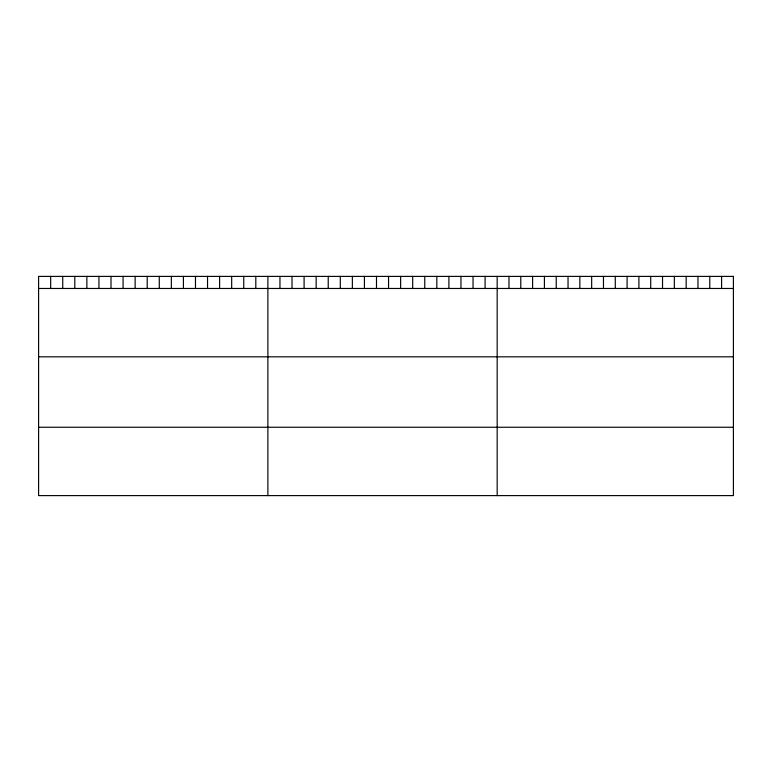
<?xml version="1.0" encoding="UTF-8"?>
<svg xmlns="http://www.w3.org/2000/svg" width="772" height="772" viewBox="0 0 772 772"><rect width="100%" height="100%" fill="white"/><g stroke="black" fill="none" stroke-linecap="round" stroke-linejoin="round"><path stroke-width="1.16" d="M38.6 288.467L733.4 288.467M38.6 356.828L733.4 356.828M38.6 427.254L733.4 427.254M721.588 276.395L721.588 288.467M709.777 276.395L709.777 288.467M697.965 276.395L697.965 288.467M686.154 276.395L686.154 288.467M674.342 276.395L674.342 288.467M662.53 276.395L662.53 288.467M650.719 276.395L650.719 288.467M638.907 276.395L638.907 288.467M627.096 276.395L627.096 288.467M615.284 276.395L615.284 288.467M603.472 276.395L603.472 288.467M591.661 276.395L591.661 288.467M579.849 276.395L579.849 288.467M568.038 276.395L568.038 288.467M556.226 276.395L556.226 288.467M544.414 276.395L544.414 288.467M532.603 276.395L532.603 288.467M520.791 276.395L520.791 288.467M508.98 276.395L508.98 288.467M497.168 276.395L497.168 495.605M485.096 276.395L485.096 288.467M473.033 276.395L473.033 288.467M460.961 276.395L460.961 288.467M448.899 276.395L448.899 288.467M436.827 276.395L436.827 288.467M424.764 276.395L424.764 288.467M412.692 276.395L412.692 288.467M400.629 276.395L400.629 288.467M388.557 276.395L388.557 288.467M376.495 276.395L376.495 288.467M364.423 276.395L364.423 288.467M352.36 276.395L352.36 288.467M340.288 276.395L340.288 288.467M328.225 276.395L328.225 288.467M316.153 276.395L316.153 288.467M304.091 276.395L304.091 288.467M292.019 276.395L292.019 288.467M279.956 276.395L279.956 288.467M267.884 276.395L267.884 495.605M255.812 276.395L255.812 288.467M243.749 276.395L243.749 288.467M231.677 276.395L231.677 288.467M219.615 276.395L219.615 288.467M207.543 276.395L207.543 288.467M195.48 276.395L195.48 288.467M183.408 276.395L183.408 288.467M171.345 276.395L171.345 288.467M159.273 276.395L159.273 288.467M147.211 276.395L147.211 288.467M135.139 276.395L135.139 288.467M123.076 276.395L123.076 288.467M111.004 276.395L111.004 288.467M98.941 276.395L98.941 288.467M86.869 276.395L86.869 288.467M74.807 276.395L74.807 288.467M62.735 276.395L62.735 288.467M50.672 276.395L50.672 288.467M733.4 276.395L38.6 276.395L38.6 495.605L733.4 495.605L733.4 276.395"/></g></svg>
